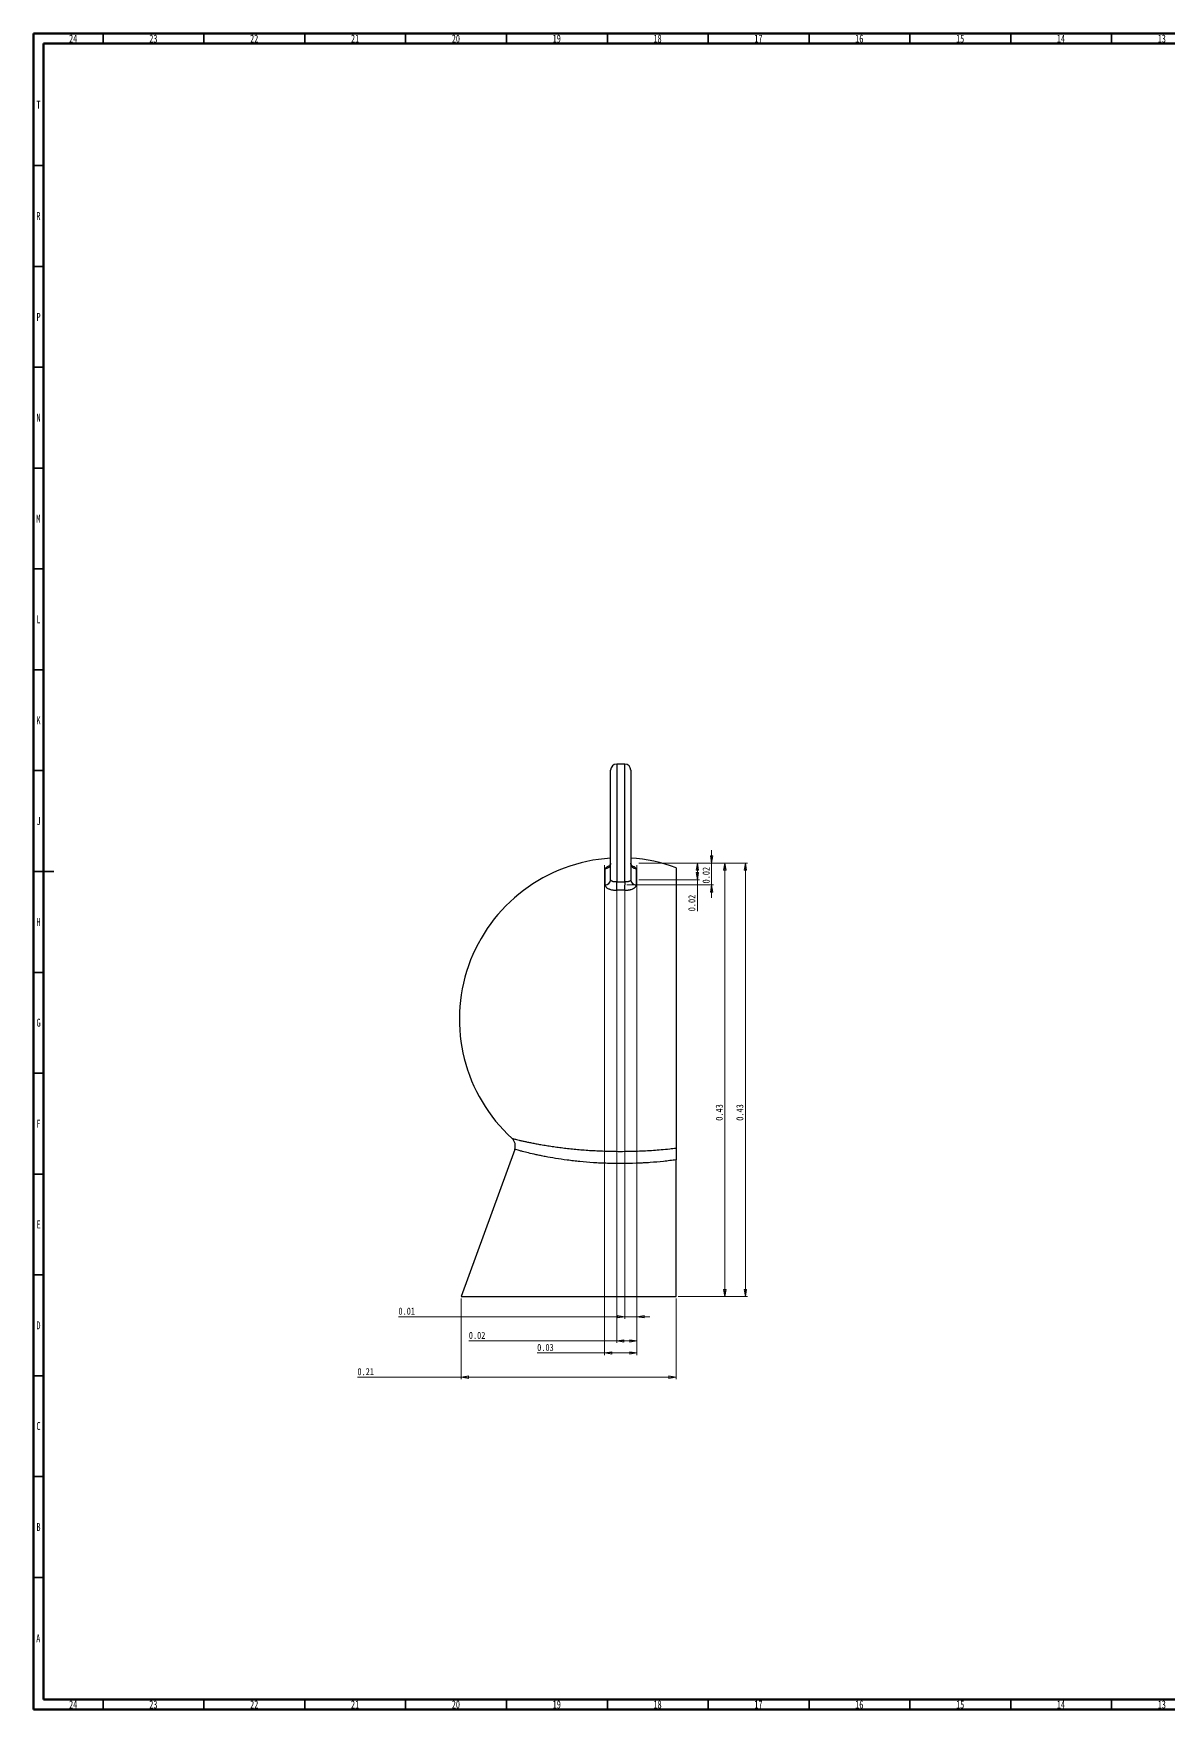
# Model space of a CAD drawing. Header units: millimetres. Extents: x 15 to 1184, y 5 to 836.
# Drawn here: x 15 to 578, y 5 to 836 of the extents above; entities that cross this region are included whole.
import ezdxf

# ---------------------------------------------------------------- set-up
doc = ezdxf.new("R2010")
doc.units = ezdxf.units.MM
doc.styles.add('SLDTEXTSTYLE0', font='TXT', dxfattribs={"width": 0.75})
doc.dimstyles.new('SLDDIMSTYLE0', dxfattribs={"dimtxt": 3.5, "dimasz": 3.556, "dimexe": 0, "dimexo": 0.0625, "dimgap": 0.875, "dimtad": 1, "dimlfac": 2, "dimrnd": 1e-09, "dimdsep": 46, "dimtxsty": 'SLDTEXTSTYLE0', "dimblk1": 'CLOSED', "dimblk2": 'CLOSED', "dimsah": 1, "dimcen": 0.09, "dimadec": 0, "dimazin": 2, "dimtfac": 1, "dimtofl": 0, "dimtmove": 0, "dimatfit": 3, "dimldrblk": 'CLOSED', "dimfxl": 0, "dimfrac": 2, "dimtolj": 1, "dimtzin": 12, "dimarcsym": 0})
doc.dimstyles.new('SLDDIMSTYLE1', dxfattribs={"dimtxt": 3.5, "dimasz": 3.556, "dimexe": 0, "dimexo": 0.0625, "dimgap": 0.875, "dimtad": 1, "dimlfac": 2, "dimrnd": 1e-09, "dimdsep": 46, "dimtxsty": 'SLDTEXTSTYLE0', "dimblk1": 'CLOSED', "dimblk2": 'CLOSED', "dimsah": 1, "dimcen": 0.09, "dimadec": 0, "dimazin": 2, "dimtfac": 1, "dimtmove": 0, "dimatfit": 0, "dimldrblk": 'CLOSED', "dimfxl": 0, "dimfrac": 2, "dimtolj": 1, "dimtzin": 12, "dimarcsym": 0})

# ---------------------------------------------------------------- blocks, each defined once
blk = doc.blocks.new('_Closed')
at = {"color": 0, "linetype": 'ByBlock', "lineweight": -2}
for p, q in [((-1, 0.166667), (0, 0)), ((-1, 0.166667), (-1, -0.166667)), ((0, 0), (-1, -0.166667)), ((0, 0), (-1, 0))]:
    blk.add_line(p, q, dxfattribs=at)
blk = doc.blocks.new('_D_25')
at = {"color": 7, "linetype": 'Continuous', "lineweight": 0}
for p, q in [((314.14, 423.67), (314.14, 198.76)), ((308.14, 412.81), (308.14, 198.76)), ((308.14, 199.76), (195.92, 199.76)), ((314.14, 199.76), (308.14, 199.76)), ((314.14, 199.76), (320.49, 199.76))]:
    blk.add_line(p, q, dxfattribs=at)
at = {"color": 7, "linetype": 'Continuous', "lineweight": 18, "xscale": 3.556, "yscale": 3.556}
blk.add_blockref('_Closed', (308.14, 199.76, -0.49), dxfattribs=at)
at = {"color": 7, "linetype": 'Continuous', "lineweight": 18, "xscale": 3.556, "yscale": 3.556, "rotation": 180.0000000000004}
blk.add_blockref('_Closed', (314.14, 199.76, -0.49), dxfattribs=at)
at = {"color": 7, "linetype": 'Continuous', "lineweight": 18, "insert": (195.92, 204.27), "char_height": 3.5, "attachment_point": 1, "style": 'SLDTEXTSTYLE0'}
blk.add_mtext('0.01', dxfattribs=at)
blk = doc.blocks.new('_D_26')
at = {"color": 7, "linetype": 'Continuous', "lineweight": 0}
for p, q in [((315.14, 424.67), (368.96, 424.67)), ((367.96, 424.67), (367.96, 209.76)), ((334.6, 209.76), (368.96, 209.76))]:
    blk.add_line(p, q, dxfattribs=at)
at = {"color": 7, "linetype": 'Continuous', "lineweight": 18, "xscale": 3.556, "yscale": 3.556}
for p, rotation in [((367.96, 424.67, -0.49), 90.0000000000004), ((367.96, 209.76, -0.49), 270.0000000000004)]:
    blk.add_blockref('_Closed', p, dxfattribs=dict(at, rotation=rotation))
at = {"color": 7, "linetype": 'Continuous', "lineweight": 18, "insert": (363.45, 296.92), "char_height": 3.5, "attachment_point": 1, "rotation": 90, "style": 'SLDTEXTSTYLE0'}
blk.add_mtext('0.43', dxfattribs=at)
blk = doc.blocks.new('_D_27')
at = {"color": 7, "linetype": 'Continuous', "lineweight": 0}
for p, q in [((314.14, 423.67), (314.14, 186.76)), ((304.14, 412.81), (304.14, 186.76)), ((304.14, 187.76), (230.82, 187.76)), ((314.14, 187.76), (304.14, 187.76))]:
    blk.add_line(p, q, dxfattribs=at)
at = {"color": 7, "linetype": 'Continuous', "lineweight": 18, "xscale": 3.556, "yscale": 3.556, "rotation": 180.0000000000004}
blk.add_blockref('_Closed', (304.14, 187.76, -0.49), dxfattribs=at)
at = {"color": 7, "linetype": 'Continuous', "lineweight": 18, "xscale": 3.556, "yscale": 3.556}
blk.add_blockref('_Closed', (314.14, 187.76, -0.49), dxfattribs=at)
at = {"color": 7, "linetype": 'Continuous', "lineweight": 18, "insert": (230.82, 192.27), "char_height": 3.5, "attachment_point": 1, "style": 'SLDTEXTSTYLE0'}
blk.add_mtext('0.02', dxfattribs=at)
blk = doc.blocks.new('_D_28')
at = {"color": 7, "linetype": 'Continuous', "lineweight": 0}
for p, q in [((298.14, 423.67), (298.14, 180.76)), ((314.14, 423.67), (314.14, 180.76)), ((298.14, 181.76), (264.72, 181.76)), ((314.14, 181.76), (298.14, 181.76))]:
    blk.add_line(p, q, dxfattribs=at)
at = {"color": 7, "linetype": 'Continuous', "lineweight": 18, "xscale": 3.556, "yscale": 3.556, "rotation": 180.0000000000004}
blk.add_blockref('_Closed', (298.14, 181.76, -0.49), dxfattribs=at)
at = {"color": 7, "linetype": 'Continuous', "lineweight": 18, "xscale": 3.556, "yscale": 3.556}
blk.add_blockref('_Closed', (314.14, 181.76, -0.49), dxfattribs=at)
at = {"color": 7, "linetype": 'Continuous', "lineweight": 18, "insert": (264.72, 186.27), "char_height": 3.5, "attachment_point": 1, "style": 'SLDTEXTSTYLE0'}
blk.add_mtext('0.03', dxfattribs=at)
blk = doc.blocks.new('_D_29')
at = {"color": 7, "linetype": 'Continuous', "lineweight": 0}
for p, q in [((315.14, 424.67), (345.14, 424.67)), ((344.14, 424.67), (344.14, 416.42)), ((315.14, 416.42), (345.14, 416.42)), ((344.14, 416.42), (344.14, 400.77))]:
    blk.add_line(p, q, dxfattribs=at)
at = {"color": 7, "linetype": 'Continuous', "lineweight": 18, "xscale": 3.556, "yscale": 3.556}
for p, rotation in [((344.14, 424.67, -0.49), 90.0000000000004), ((344.14, 416.42, -0.49), 270.0000000000004)]:
    blk.add_blockref('_Closed', p, dxfattribs=dict(at, rotation=rotation))
at = {"color": 7, "linetype": 'Continuous', "lineweight": 18, "insert": (339.63, 400.77), "char_height": 3.5, "attachment_point": 1, "rotation": 90, "style": 'SLDTEXTSTYLE0'}
blk.add_mtext('0.02', dxfattribs=at)
blk = doc.blocks.new('_D_30')
at = {"color": 7, "linetype": 'Continuous', "lineweight": 0}
for p, q in [((315.14, 424.67), (352.21, 424.67)), ((351.21, 424.67), (351.21, 431.02)), ((351.21, 424.67), (351.21, 413.81)), ((309.14, 413.81), (352.21, 413.81)), ((351.21, 413.81), (351.21, 407.46))]:
    blk.add_line(p, q, dxfattribs=at)
at = {"color": 7, "linetype": 'Continuous', "lineweight": 18, "xscale": 3.556, "yscale": 3.556}
for p, rotation in [((351.21, 424.67, -0.49), 270.0000000000004), ((351.21, 413.81, -0.49), 90.0000000000004)]:
    blk.add_blockref('_Closed', p, dxfattribs=dict(at, rotation=rotation))
at = {"color": 7, "linetype": 'Continuous', "lineweight": 18, "insert": (346.7, 414.58), "char_height": 3.5, "attachment_point": 1, "rotation": 90, "style": 'SLDTEXTSTYLE0'}
blk.add_mtext('0.02', dxfattribs=at)
blk = doc.blocks.new('_D_31')
at = {"color": 7, "linetype": 'Continuous', "lineweight": 0}
for p, q in [((315.14, 424.67), (358.75, 424.67)), ((357.75, 424.67), (357.75, 209.76)), ((334.6, 209.76), (358.75, 209.76))]:
    blk.add_line(p, q, dxfattribs=at)
at = {"color": 7, "linetype": 'Continuous', "lineweight": 18, "xscale": 3.556, "yscale": 3.556}
for p, rotation in [((357.75, 424.67, -0.49), 90.0000000000004), ((357.75, 209.76, -0.49), 270.0000000000004)]:
    blk.add_blockref('_Closed', p, dxfattribs=dict(at, rotation=rotation))
at = {"color": 7, "linetype": 'Continuous', "lineweight": 18, "insert": (353.23, 296.92), "char_height": 3.5, "attachment_point": 1, "rotation": 90, "style": 'SLDTEXTSTYLE0'}
blk.add_mtext('0.43', dxfattribs=at)
blk = doc.blocks.new('_D_32')
at = {"color": 7, "linetype": 'Continuous', "lineweight": 0}
for p, q in [((227.05, 208.76), (227.05, 168.76)), ((333.6, 208.76), (333.6, 168.76)), ((227.05, 169.76), (175.61, 169.76)), ((227.05, 169.76), (333.6, 169.76))]:
    blk.add_line(p, q, dxfattribs=at)
at = {"color": 7, "linetype": 'Continuous', "lineweight": 18, "xscale": 3.556, "yscale": 3.556, "rotation": 180.0000000000004}
blk.add_blockref('_Closed', (227.05, 169.76, -0.49), dxfattribs=at)
at = {"color": 7, "linetype": 'Continuous', "lineweight": 18, "xscale": 3.556, "yscale": 3.556}
blk.add_blockref('_Closed', (333.6, 169.76, -0.49), dxfattribs=at)
at = {"color": 7, "linetype": 'Continuous', "lineweight": 18, "insert": (175.61, 174.27), "char_height": 3.5, "attachment_point": 1, "style": 'SLDTEXTSTYLE0'}
blk.add_mtext('0.21', dxfattribs=at)

msp = doc.modelspace()

# ---------------------------------------------------------------- linework, layer by layer
at = {"color": 7, "linetype": 'Continuous', "lineweight": 70}
for p, q in [((15, 5), (15, 836)), ((15, 836), (1184, 836)), ((20, 10), (20, 831)), ((20, 831), (1179, 831)), ((1179, 10), (20, 10)), ((1184, 5), (15, 5))]:
    msp.add_line(p, q, dxfattribs=at)
at = {"color": 7, "linetype": 'Continuous', "lineweight": 35}
for p, q in [((49.5, 831), (49.5, 836)), ((99.5, 831), (99.5, 836)), ((149.5, 831), (149.5, 836)), ((199.5, 831), (199.5, 836)), ((249.5, 831), (249.5, 836)), ((299.5, 831), (299.5, 836)), ((349.5, 831), (349.5, 836)), ((399.5, 831), (399.5, 836)), ((449.5, 831), (449.5, 836)), ((499.5, 831), (499.5, 836)), ((549.5, 831), (549.5, 836)), ((20, 770.5), (15, 770.5)), ((20, 720.5), (15, 720.5)), ((20, 670.5), (15, 670.5)), ((20, 620.5), (15, 620.5)), ((20, 570.5), (15, 570.5)), ((20, 520.5), (15, 520.5)), ((20, 470.5), (15, 470.5)), ((15, 420.5), (25, 420.5)), ((20, 420.5), (15, 420.5)), ((20, 370.5), (15, 370.5)), ((20, 320.5), (15, 320.5)), ((20, 270.5), (15, 270.5)), ((20, 220.5), (15, 220.5)), ((20, 170.5), (15, 170.5)), ((20, 120.5), (15, 120.5)), ((20, 70.5), (15, 70.5)), ((49.5, 10), (49.5, 5)), ((99.5, 10), (99.5, 5)), ((149.5, 10), (149.5, 5)), ((199.5, 10), (199.5, 5)), ((249.5, 10), (249.5, 5)), ((299.5, 10), (299.5, 5)), ((349.5, 10), (349.5, 5)), ((399.5, 10), (399.5, 5)), ((449.5, 10), (449.5, 5)), ((499.5, 10), (499.5, 5)), ((549.5, 10), (549.5, 5))]:
    msp.add_line(p, q, dxfattribs=at)
at = {"color": 7, "linetype": 'Continuous', "lineweight": 25}
for p, q in [((308.1389, 473.7808), (304.1389, 473.7808)), ((253.5819, 282.7308), (227.048, 209.7626)), ((227.048, 209.7626), (333.6039, 209.7626))]:
    msp.add_line(p, q, dxfattribs=at)
for centre, radius, start, end in [((304.1389, 470.7808), 3, 90.1253878, 179.7734469), ((308.1389, 470.7808), 3, 0.2265541, 90.12572), ((306.1389, 347.2626), 80, 93.5870085, 227.6541286), ((298.2158, 424.7249), 2.9237, 274.289166, 358.896561), ((314.0621, 424.7249), 2.9237, 181.103439, 265.710834), ((306.1389, 347.2626), 80, 69.9129079, 86.4149206), ((298.3418, 416.5786), 2.8016, 272.0988919, 356.7461929), ((313.936, 416.5786), 2.8016, 183.2538071, 267.9011081), ((131.7406, 410.0203), 172.4799, 0.4045366, 1.7623044), ((480.5372, 410.0203), 172.4799, 178.2376956, 179.5954634), ((248.8829, 284.4395), 5, 340.0305025, 47.6375098)]:
    msp.add_arc(centre, radius, start, end, dxfattribs=at)
at = {"color": 8, "linetype": 'Continuous', "lineweight": 25}
for points, knots in [([(304.1389, 473.7343), (304.1389, 473.7487), (304.1389, 473.8085), (304.1389, 473.6251), (304.1389, 473.2764), (304.1389, 472.8029), (304.1389, 471.86), (304.1389, 470.7801), (304.1389, 469.4871), (304.1389, 468.0308), (304.1389, 466.0956), (304.1389, 463.4693), (304.1389, 459.8494), (304.1389, 454.7983), (304.1389, 449.3224), (304.1389, 443.8784), (304.1389, 438.3637), (304.1389, 432.2009), (304.1389, 424.223), (304.1389, 418.6764), (304.1389, 415.3246)], [0, 0, 0, 0, 0.00581689, 0.02411, 0.02794153, 0.0461621, 0.06041282, 0.08301536, 0.10035873, 0.12222776, 0.1509601, 0.18988445, 0.24387805, 0.32017376, 0.42957867, 0.50893749, 0.5884039, 0.70496935, 0.8217161, 1, 1, 1, 1]), ([(308.1389, 415.3246), (308.1389, 418.6763), (308.1389, 424.2197), (308.1389, 432.1975), (308.1389, 438.3582), (308.1389, 443.8763), (308.1389, 449.3204), (308.1389, 454.7983), (308.1389, 459.8494), (308.1389, 463.4693), (308.1389, 466.0956), (308.1389, 468.0308), (308.1389, 469.4871), (308.1389, 470.7801), (308.1389, 471.86), (308.1389, 472.8029), (308.1389, 473.2764), (308.1389, 473.6251), (308.1389, 473.8085), (308.1389, 473.7487), (308.1389, 473.7343)], [0, 0, 0, 0, 0.1782839, 0.2948564, 0.4115961, 0.49096096, 0.57042133, 0.67982624, 0.75612195, 0.81011555, 0.84903989, 0.87777224, 0.89964127, 0.91698464, 0.93958718, 0.9538379, 0.97205847, 0.97589, 0.99418311, 1, 1, 1, 1]), ([(300.661, 423.2392), (300.5769, 423.2188), (300.2244, 423.133), (299.7085, 422.9445), (299.1503, 422.682), (298.5891, 422.3022), (298.4963, 422.0065), (298.4344, 421.8094)], [0, 0, 0, 0, 0.05822175, 0.24418851, 0.43327238, 0.62238208, 1, 1, 1, 1]), ([(313.8434, 421.8094), (313.8122, 421.9488), (313.738, 422.2797), (312.9813, 422.777), (312.1888, 423.1353), (311.6185, 423.245), (311.612, 423.2463)], [0, 0, 0, 0, 0.26733164, 0.63441227, 0.9958508, 1, 1, 1, 1]), ([(252.2509, 288.135), (252.2784, 288.1281), (252.3333, 288.1144), (252.7813, 288.0029), (253.4967, 287.8274), (254.4997, 287.5862), (255.7585, 287.2912), (257.2626, 286.9502), (258.9925, 286.573), (260.9062, 286.1742), (263.0046, 285.7586), (265.3201, 285.3254), (267.877, 284.878), (270.6765, 284.425), (273.5871, 283.9936), (276.6205, 283.5862), (279.7394, 283.2109), (282.9874, 282.8665), (286.3498, 282.559), (289.8186, 282.2935), (293.3837, 282.0745), (297.2746, 281.8953), (301.5032, 281.7728), (305.9228, 281.7288), (310.2477, 281.7651), (314.3786, 281.8727), (318.4224, 282.0478), (322.3551, 282.2841), (326.3853, 282.5949), (330.1586, 282.9493), (332.5526, 283.2219), (333.6039, 283.3416)], [0, 0, 0, 0, 0.03571974, 0.07162706, 0.10829365, 0.14375025, 0.17938134, 0.21446915, 0.24845934, 0.28260593, 0.31483606, 0.34720327, 0.38193018, 0.41559079, 0.44941937, 0.48137737, 0.5134881, 0.54526494, 0.57702834, 0.60895607, 0.64075813, 0.67273354, 0.71138242, 0.75035439, 0.78630003, 0.82250614, 0.85723869, 0.89242454, 0.92784243, 0.96831346, 1, 1, 1, 1]), ([(333.6039, 277.5213), (332.6003, 277.3842), (331.5756, 277.2521), (330.0064, 277.0628), (329.4779, 277.0012), (328.4151, 276.8817), (327.8803, 276.8237), (325.189, 276.5431), (322.9812, 276.3483), (319.5867, 276.1071), (318.4414, 276.0353), (316.7021, 275.9412), (316.1188, 275.9121), (314.945, 275.8586), (314.3532, 275.8342), (311.3933, 275.7249), (309.0268, 275.6784), (304.2966, 275.6664), (301.933, 275.701), (298.9803, 275.7949), (298.3898, 275.8162), (297.2091, 275.8639), (296.6188, 275.8903), (294.8635, 275.9764), (293.709, 276.043), (290.2911, 276.2688), (288.0731, 276.4537), (284.8343, 276.7753), (283.7695, 276.8899), (282.1944, 277.0719), (281.6732, 277.1343), (280.6381, 277.2623), (280.1233, 277.3281), (277.5867, 277.6622), (275.667, 277.9473), (272.0325, 278.5379), (270.3179, 278.8436), (267.8978, 279.3063), (267.1166, 279.4612), (265.9834, 279.6931), (265.613, 279.7702), (264.8902, 279.9229), (264.5373, 279.9986), (262.8138, 280.3734), (261.5671, 280.6614), (259.3287, 281.1992), (258.3371, 281.449), (257.26, 281.7281), (257.0524, 281.7823), (256.6555, 281.8867), (256.4664, 281.9369), (255.9266, 282.0809), (255.6035, 282.1684), (254.7415, 282.4039), (254.3098, 282.5249), (253.73, 282.6884), (253.5819, 282.7308), (253.5819, 282.7308)], [0, 0, 0, 0, 0.03125, 0.03125, 0.046875, 0.046875, 0.0625, 0.0625, 0.125, 0.125, 0.15625, 0.15625, 0.171875, 0.171875, 0.1875, 0.1875, 0.25, 0.25, 0.3125, 0.3125, 0.328125, 0.328125, 0.34375, 0.34375, 0.375, 0.375, 0.4375, 0.4375, 0.46875, 0.46875, 0.484375, 0.484375, 0.5, 0.5, 0.5625, 0.5625, 0.625, 0.625, 0.65625, 0.65625, 0.671875, 0.671875, 0.6875, 0.6875, 0.75, 0.75, 0.8125, 0.8125, 0.828125, 0.828125, 0.84375, 0.84375, 0.875, 0.875, 0.9375, 0.9375, 1, 1, 1, 1])]:
    msp.add_open_spline(points, degree=3, knots=knots, dxfattribs=at)
at = {"color": 7, "linetype": 'Continuous', "lineweight": 25}
for points, knots in [([(301.1389, 416.4196), (301.1389, 418.5342), (301.1389, 420.6686), (301.1389, 424.9771), (301.1389, 427.152), (301.1389, 431.5385), (301.1389, 433.7501), (301.1389, 438.2145), (301.1389, 440.4686), (301.1389, 445.018), (301.1389, 447.3132), (301.1389, 450.7972), (301.1389, 451.9643), (301.1389, 454.3119), (301.1389, 455.4929), (301.1389, 457.8708), (301.1389, 459.0663), (301.1389, 461.4757), (301.1389, 462.6882), (301.1389, 464.52), (301.1389, 465.1321), (301.1389, 466.3584), (301.1389, 466.973), (301.1389, 467.8911), (301.1389, 468.1968), (301.1389, 468.8034), (301.1389, 469.1053), (301.1389, 469.5487), (301.1389, 469.6954), (301.1389, 469.982), (301.1389, 470.1219), (301.1389, 470.3229), (301.1389, 470.3888), (301.1389, 470.5132), (301.1389, 470.573), (301.1389, 470.6489), (301.1389, 470.6716), (301.1389, 470.709), (301.1389, 470.7235), (301.1389, 470.7573), (301.1389, 470.7686), (301.1389, 470.775)], [0, 0, 0, 0, 0.125, 0.125, 0.25, 0.25, 0.375, 0.375, 0.5, 0.5, 0.625, 0.625, 0.6875, 0.6875, 0.75, 0.75, 0.8125, 0.8125, 0.875, 0.875, 0.90625, 0.90625, 0.9375, 0.9375, 0.953125, 0.953125, 0.96875, 0.96875, 0.9765625, 0.9765625, 0.984375, 0.984375, 0.98828125, 0.98828125, 0.9921875, 0.9921875, 0.99414062, 0.99414062, 0.99609375, 0.99609375, 1, 1, 1, 1]), ([(311.1389, 470.775), (311.1389, 470.7686), (311.1389, 470.7573), (311.1389, 470.7235), (311.1389, 470.709), (311.1389, 470.672), (311.1389, 470.6495), (311.1389, 470.5738), (311.1389, 470.514), (311.1389, 470.3896), (311.1389, 470.3238), (311.1389, 470.1228), (311.1389, 469.9829), (311.1389, 469.6964), (311.1389, 469.5496), (311.1389, 469.1063), (311.1389, 468.8043), (311.1389, 468.1978), (311.1389, 467.8921), (311.1389, 466.9739), (311.1389, 466.3593), (311.1389, 465.133), (311.1389, 464.5209), (311.1389, 462.6891), (311.1389, 461.4765), (311.1389, 459.067), (311.1389, 457.8715), (311.1389, 455.4936), (311.1389, 454.3126), (311.1389, 451.9649), (311.1389, 450.7978), (311.1389, 447.3138), (311.1389, 445.0185), (311.1389, 440.469), (311.1389, 438.2149), (311.1389, 433.7504), (311.1389, 431.5387), (311.1389, 427.1522), (311.1389, 424.9772), (311.1389, 420.6686), (311.1389, 418.5342), (311.1389, 416.4196)], [0, 0, 0, 0, 0.00390625, 0.00390625, 0.00585938, 0.00585938, 0.0078125, 0.0078125, 0.01171875, 0.01171875, 0.015625, 0.015625, 0.0234375, 0.0234375, 0.03125, 0.03125, 0.046875, 0.046875, 0.0625, 0.0625, 0.09375, 0.09375, 0.125, 0.125, 0.1875, 0.1875, 0.25, 0.25, 0.3125, 0.3125, 0.375, 0.375, 0.5, 0.5, 0.625, 0.625, 0.75, 0.75, 0.875, 0.875, 1, 1, 1, 1]), ([(301.1215, 424.6579), (301.1205, 424.5136), (301.1183, 424.1798), (300.964, 423.7178), (300.7491, 423.328), (300.54, 423.0793), (300.3855, 422.9509), (300.375, 422.945), (300.3703, 422.9424)], [0, 0, 0, 0, 0.15416549, 0.35683682, 0.54215854, 0.71282411, 0.87355724, 1, 1, 1, 1]), ([(311.9069, 422.9428), (311.8996, 422.9471), (311.8844, 422.9561), (311.7328, 423.0849), (311.5056, 423.3586), (311.2863, 423.7817), (311.1449, 424.2507), (311.1561, 424.5566), (311.1603, 424.6695)], [0, 0, 0, 0, 0.14437688, 0.29852454, 0.46432048, 0.67212344, 0.87903651, 1, 1, 1, 1]), ([(298.4444, 413.7789), (298.4434, 414.6076), (298.4424, 415.3955), (298.4405, 416.8922), (298.4397, 417.6011), (298.4372, 419.6084), (298.4357, 420.786), (298.4344, 421.8094)], [0, 0, 0, 0, 0.25, 0.25, 0.5, 0.5, 1, 1, 1, 1]), ([(304.1389, 415.3246), (303.94, 415.3158), (303.7445, 415.3149), (303.4564, 415.3249), (303.3612, 415.3301), (303.1725, 415.3443), (303.0788, 415.3535), (302.8063, 415.3862), (302.6341, 415.4151), (302.3085, 415.4875), (302.1545, 415.5312), (301.8785, 415.6302), (301.7547, 415.6856), (301.5906, 415.7782), (301.5397, 415.8107), (301.4473, 415.8774), (301.4055, 415.9119), (301.2934, 416.0185), (301.2358, 416.0943), (301.1584, 416.2532), (301.1389, 416.3352), (301.1389, 416.4196)], [0, 0, 0, 0, 0.125, 0.125, 0.1875, 0.1875, 0.25, 0.25, 0.375, 0.375, 0.5, 0.5, 0.625, 0.625, 0.6875, 0.6875, 0.75, 0.75, 0.875, 0.875, 1, 1, 1, 1]), ([(311.1389, 416.4196), (311.1389, 416.3352), (311.1194, 416.2537), (311.0624, 416.1358), (311.0386, 416.0972), (310.9817, 416.0214), (310.9482, 415.9842), (310.8356, 415.8768), (310.7438, 415.8104), (310.5269, 415.6875), (310.4007, 415.6307), (310.1249, 415.5317), (309.9743, 415.4887), (309.729, 415.434), (309.6439, 415.4174), (309.4709, 415.3883), (309.3826, 415.3756), (309.1119, 415.3429), (308.9232, 415.3285), (308.5345, 415.3149), (308.3379, 415.3158), (308.1389, 415.3246)], [0, 0, 0, 0, 0.125, 0.125, 0.1875, 0.1875, 0.25, 0.25, 0.375, 0.375, 0.5, 0.5, 0.625, 0.625, 0.6875, 0.6875, 0.75, 0.75, 0.875, 0.875, 1, 1, 1, 1]), ([(313.8434, 421.8094), (313.8428, 421.2975), (313.8421, 420.7471), (313.8406, 419.5676), (313.8398, 418.9383), (313.8373, 416.9305), (313.8355, 415.4369), (313.8334, 413.7789)], [0, 0, 0, 0, 0.25, 0.25, 0.5, 0.5, 1, 1, 1, 1]), ([(333.6039, 422.368), (333.6039, 422.3785), (333.6039, 422.4896), (333.6039, 422.1352), (333.6039, 421.5067), (333.6039, 420.7917), (333.6039, 419.8795), (333.6039, 418.7519), (333.6039, 417.4093), (333.6039, 415.8402), (333.6039, 414.0471), (333.6039, 411.7074), (333.6039, 408.6794), (333.6039, 405.0971), (333.6039, 401.6239), (333.6039, 398.4323), (333.6039, 394.9498), (333.6039, 390.9106), (333.6039, 386.2178), (333.6039, 381.1668), (333.6039, 375.8374), (333.6039, 370.2682), (333.6039, 364.4953), (333.6039, 358.4582), (333.6039, 352.6815), (333.6039, 347.1721), (333.6039, 341.979), (333.6039, 336.6984), (333.6039, 331.465), (333.6039, 326.3849), (333.6039, 321.4729), (333.6039, 316.7498), (333.6039, 312.1881), (333.6039, 307.7427), (333.6039, 303.4309), (333.6039, 299.2954), (333.6039, 295.4182), (333.6039, 292.1799), (333.6039, 289.492), (333.6039, 287.2868), (333.6039, 285.2183), (333.6039, 283.9679), (333.6039, 283.3416)], [0, 0, 0, 0, 0.00440915, 0.04627495, 0.06865282, 0.09103058, 0.11363828, 0.13624578, 0.1592075, 0.18216889, 0.20539107, 0.22861278, 0.26281854, 0.29722096, 0.32353594, 0.34559432, 0.36765184, 0.39556546, 0.42364394, 0.45228635, 0.48114599, 0.50906863, 0.53750115, 0.56620517, 0.59548258, 0.61859424, 0.64296927, 0.66782916, 0.69273812, 0.71760235, 0.74195543, 0.76661491, 0.79127629, 0.81622985, 0.84266445, 0.86938186, 0.89623444, 0.92335295, 0.94244065, 0.96160312, 0.98076592, 1, 1, 1, 1]), ([(298.4444, 413.7789), (298.4446, 413.6002), (298.4818, 413.4249), (298.5927, 413.1671), (298.6389, 413.0822), (298.748, 412.917), (298.8741, 412.7558), (299.0338, 412.6021), (299.2107, 412.4523), (299.3082, 412.3789), (299.6228, 412.1679), (299.8606, 412.0396), (300.2584, 411.8649), (300.3979, 411.8097), (300.6913, 411.7055), (300.8441, 411.6569), (301.3145, 411.5232), (301.6463, 411.4492), (302.1716, 411.3613), (302.3524, 411.3357), (302.7164, 411.2934), (302.9, 411.2765), (303.4558, 411.2384), (303.8326, 411.2296), (304.2162, 411.2381)], [0, 0, 0, 0, 0.125, 0.125, 0.1875, 0.1875, 0.25, 0.3125, 0.3125, 0.375, 0.375, 0.5, 0.5, 0.5625, 0.5625, 0.625, 0.625, 0.75, 0.75, 0.8125, 0.8125, 0.875, 0.875, 1, 1, 1, 1]), ([(308.0616, 411.2381), (308.4452, 411.2296), (308.8244, 411.2383), (309.3867, 411.2772), (309.5723, 411.2945), (309.9346, 411.3369), (310.2896, 411.3874), (310.6304, 411.4538), (310.9639, 411.5282), (311.1279, 411.5697), (311.6002, 411.7046), (311.8898, 411.8079), (312.2875, 411.9827), (312.4139, 412.0443), (312.6539, 412.1744), (312.7662, 412.2422), (313.0779, 412.4521), (313.2537, 412.6013), (313.4691, 412.8391), (313.5329, 412.9212), (313.6418, 413.087), (313.687, 413.1709), (313.796, 413.426), (313.8332, 413.6002), (313.8334, 413.7789)], [0, 0, 0, 0, 0.125, 0.125, 0.1875, 0.1875, 0.25, 0.3125, 0.3125, 0.375, 0.375, 0.5, 0.5, 0.5625, 0.5625, 0.625, 0.625, 0.75, 0.75, 0.8125, 0.8125, 0.875, 0.875, 1, 1, 1, 1]), ([(333.6039, 283.3416), (333.6039, 283.2122), (333.6039, 283.0645), (333.6039, 282.7313), (333.6039, 282.5453), (333.6039, 282.1316), (333.6039, 281.9097), (333.6039, 281.435), (333.6039, 281.1816), (333.6039, 280.6428), (333.6039, 280.3665), (333.6039, 279.9423), (333.6039, 279.7992), (333.6039, 279.5097), (333.6039, 279.3626), (333.6039, 278.9264), (333.6039, 278.6392), (333.6039, 278.0717), (333.6039, 277.7911), (333.6039, 277.5213)], [0, 0, 0, 0, 0.125, 0.125, 0.25, 0.25, 0.375, 0.375, 0.5, 0.5, 0.625, 0.625, 0.6875, 0.6875, 0.75, 0.75, 0.875, 0.875, 1, 1, 1, 1]), ([(333.6039, 209.7626), (333.6039, 221.1054), (333.6039, 232.4331), (333.6039, 249.3833), (333.6039, 255.0264), (333.6039, 266.2928), (333.6039, 271.9166), (333.6039, 277.5213)], [0, 0, 0, 0, 0.5, 0.5, 0.75, 0.75, 1, 1, 1, 1])]:
    msp.add_open_spline(points, degree=3, knots=knots, dxfattribs=at)
for points in [[(304.1389, 415.3246), (305.472, 415.3538), (306.8058, 415.3538), (308.1389, 415.3246)], [(308.0616, 411.2381), (306.78, 411.2665), (305.4978, 411.2665), (304.2162, 411.2381)]]:
    msp.add_open_spline(points, degree=3, dxfattribs=at)

# ---------------------------------------------------------------- texts
at = {"color": 7, "linetype": 'Continuous', "lineweight": 0, "attachment_point": 2, "style": 'SLDTEXTSTYLE0'}
for s, insert, char_height in [('24', (34.6701, 835.4604), 3.96875), ('23', (74.4201, 835.4604), 3.96875), ('22', (124.4201, 835.4604), 3.96875), ('21', (174.4201, 835.4604), 3.96875), ('20', (224.4201, 835.4604), 3.96875), ('19', (274.4201, 835.4604), 3.96875), ('18', (324.4201, 835.4604), 3.96875), ('17', (374.4201, 835.4604), 3.96875), ('16', (424.4201, 835.4604), 3.96875), ('15', (474.4201, 835.4604), 3.96875), ('14', (524.4201, 835.4604), 3.96875), ('13', (574.4201, 835.4604), 3.96875), ('T', (17.4881, 802.7104), 3.9687), ('R', (17.4444, 747.5196), 3.9687), ('P', (17.4848, 697.4604), 3.9687), ('N', (17.4637, 647.5196), 3.9687), ('M', (17.3617, 597.4604), 3.9687), ('L', (17.4545, 547.5196), 3.9687), ('K', (17.4885, 497.4604), 3.9687), ('J', (17.4651, 447.5196), 3.9687), ('H', (17.4904, 397.4604), 3.9687), ('G', (17.4867, 347.5196), 3.9687), ('F', (17.4577, 297.4604), 3.9687), ('E', (17.5078, 247.5196), 3.9687), ('D', (17.4527, 197.4604), 3.9687), ('C', (17.4587, 147.5196), 3.9687), ('B', (17.4706, 97.4604), 3.9687), ('A', (17.3397, 42.2104), 3.9687), ('24', (34.6701, 9.4604), 3.96875), ('23', (74.4201, 9.4604), 3.96875), ('22', (124.4201, 9.4604), 3.96875), ('21', (174.4201, 9.4604), 3.96875), ('20', (224.4201, 9.4604), 3.96875), ('19', (274.4201, 9.4604), 3.96875), ('18', (324.4201, 9.4604), 3.96875), ('17', (374.4201, 9.4604), 3.96875), ('16', (424.4201, 9.4604), 3.96875), ('15', (474.4201, 9.4604), 3.96875), ('14', (524.4201, 9.4604), 3.96875), ('13', (574.4201, 9.4604), 3.96875)]:
    msp.add_mtext(s, dxfattribs=dict(at, insert=insert, char_height=char_height))

# ---------------------------------------------------------------- dimensions: what is measured, and where the dimension line sits
at = {"color": 7, "linetype": 'Continuous', "lineweight": 18}
for base, p1, p2, dimstyle, picture, middle in [((308.1389, 199.7626), (314.1389, 424.6686), (308.1389, 413.8095), 'SLDDIMSTYLE1', '_D_25', (200.4504, 199.7626)), ((304.1389, 187.7626), (314.1389, 424.6686), (304.1389, 413.8095), 'SLDDIMSTYLE0', '_D_27', (235.3466, 187.7626)), ((298.1389, 181.7626), (314.1389, 424.6686), (298.1389, 424.6686), 'SLDDIMSTYLE0', '_D_28', (269.2427, 181.7626)), ((333.6039, 169.7626), (227.048, 209.7626), (333.6039, 209.7626), 'SLDDIMSTYLE0', '_D_32', (180.1389, 169.7626))]:
    dim = msp.add_linear_dim(base=base, p1=p1, p2=p2, dimstyle=dimstyle, dxfattribs=at)
    dim.commit()
    dim.dimension.update_dxf_attribs({"geometry": picture, "text_midpoint": middle, "dimtype": 160})
for base, p2, dimstyle, picture, middle in [((351.2101, 413.8095), (308.1389, 413.8095), 'SLDDIMSTYLE1', '_D_30', (351.2101, 419.1102)), ((367.9623, 209.7626), (333.6039, 209.7626), 'SLDDIMSTYLE0', '_D_26', (367.9623, 301.444)), ((344.1393, 416.4196), (314.1389, 416.4196), 'SLDDIMSTYLE0', '_D_29', (344.1393, 405.2951)), ((357.7455, 209.7626), (333.6039, 209.7626), 'SLDDIMSTYLE0', '_D_31', (357.7455, 301.444))]:
    dim = msp.add_linear_dim(base=base, p1=(314.1389, 424.6686), p2=p2, angle=90, dimstyle=dimstyle, dxfattribs=at)
    dim.commit()
    dim.dimension.update_dxf_attribs({"geometry": picture, "text_midpoint": middle, "dimtype": 160})

doc.saveas('drawing.dxf')
